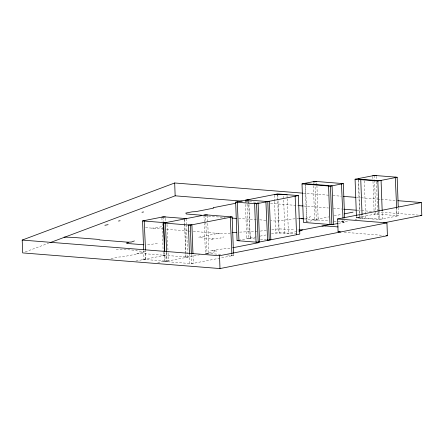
<?xml version="1.0" encoding="UTF-8"?>
<svg xmlns="http://www.w3.org/2000/svg" width="444" height="444" viewBox="0 0 444 444"><rect width="100%" height="100%" fill="white"/><g stroke="black" fill="none" stroke-linecap="round" stroke-linejoin="round"><path stroke-width="0.33" stroke-dasharray="2.22 1.67" d="M25.264 251.937L48.624 243.195M151.748 228.116L155.256 227.95L163.303 226.373M157.437 243.201L149.389 244.777L145.882 244.944M220.052 233.533L216.544 233.699L198.834 237.174L199.123 237.64L214.302 238.844L221.029 238.045L220.74 237.579L223.959 236.946M295.071 218.82C286.941 219.203 278.921 221.839 270.74 220.701M310.778 216.783L309.168 217.099L309.457 217.566L304.628 218.509L304.911 218.975M230.369 233.078L223.843 233.833L192.796 231.374M110.983 258.586L119.031 257.004L122.538 256.843L137.03 254.001L136.741 253.535L144.788 251.953L144.5 251.487L136.913 250.888L136.624 250.422L121.445 249.217L116.039 249.228M211.083 239.471L214.302 238.844M312.504 219.58L316.011 219.414L328.799 216.905M334.188 215.851L341.591 214.397M306.132 221.872L316.3 219.88L329.315 220.912M266.356 230.197L259.845 231.18M271.795 229.653L278.521 228.86L295.038 229.726M238.678 240.332L257.176 236.702M260.117 236.125L266.689 234.837M271.451 233.905L278.926 232.44L295.998 233.794M135.936 261.005L164.913 255.322M356.41 215.684L356.488 217.749L375.807 213.958L398.573 215.762L398.296 208.197M342.807 220.613L342.862 221.989L348.407 220.901M354.961 219.614C363.969 216.45 373.282 219.464 382.473 218.92L382.195 211.355M274.547 201.426L275.707 233.067L288.411 233.189L298.64 231.185M338.639 223.338L344.755 222.139L344.683 220.074M205.311 253.674L216.655 251.448L216.367 250.982L210.678 250.527C217.36 250.116 223.876 248.296 230.597 248.19M157.77 262.476L163.242 261.399L162.954 260.933M199.967 254.717L165.14 261.549L161.633 261.716M356.488 217.749L379.254 219.552L398.573 215.762M164.813 252.575L165.14 261.549L191.703 263.658L233.561 255.45L233.511 254.073M296.886 218.637L298.64 218.553M359.918 215.518L359.995 217.582L359.707 217.116L356.199 217.283L361.893 217.732L362.176 218.198L362.076 215.445M304.051 218.909L314.402 219.73L314.685 220.196L318.193 220.03L316.933 185.636M340.964 221.839L344.472 221.673M239.638 232.129L254.501 231.429M255.167 231.396L257.17 231.302M248.973 204.196L250.233 238.589L246.725 238.755L245.338 200.921M136.741 253.535L140.249 253.369L187.679 257.132L187.529 253.002M163.015 255.172L163.303 255.639L166.811 255.472M207.509 215.662L208.896 253.491L205.389 253.657L204.279 223.393M184.421 219.836L185.781 256.982L189.288 256.815M142.374 259.746L145.882 259.579L145.554 250.638M303.185 193.179L330.131 195.316M332.895 195.532L341.186 196.193M356.388 197.397L360.528 197.724M361.222 197.78L377.111 199.04M377.805 199.095L380.569 199.317M381.257 199.373L395.765 200.522M245.621 201.415L259.44 202.508M270.496 203.385L298.129 205.578M303.657 206.016L328.532 207.992M333.366 208.375L341.658 209.03M356.854 210.24L361 210.567M361.694 210.623L372.055 211.444M418.348 215.112L378.965 211.988L379.254 219.552M333.916 221.279L344.755 222.139M256.349 219.558L237.013 218.47M259.773 219.83L265.939 220.324M204.584 215.901L225.286 217.538M344.255 232.295L383.305 235.398M297.752 229.942L299.106 230.048M145.532 227.622L162.698 228.982M166.583 229.293L187.418 230.947M187.967 230.991L190.038 231.152M255.072 238.972L248.335 238.439L246.925 199.917M260.456 239.399L266.628 239.888M220.624 254.423L206.998 253.341L205.583 214.824M227.428 254.961L233.561 255.45M166.705 252.725L167.038 261.699L166.75 261.233L143.984 259.429L143.656 250.488M342.862 221.989L343.145 222.455L343.073 220.391M316.011 219.414L316.3 219.88L315.062 186.175M290.021 232.872L290.309 233.339M250.233 238.589L248.585 200.977M216.256 233.233L216.544 233.699M212.404 238.689L212.693 239.155M214.186 250.361L214.474 250.827M208.608 253.025L208.896 253.491M185.781 256.982L186.069 257.448L185.892 252.63M155.256 227.95L155.544 228.416M145.882 259.579L145.288 250.86M139.96 252.902L140.249 253.369M396.659 207.825L396.964 216.078L396.398 208.047M378.715 212.21L378.965 219.086M376.312 176.279L376.49 181.091M376.518 181.779L377.7 214.108L374.192 214.274L374.142 212.898M374.392 175.441L374.542 179.565M374.57 180.253L375.68 210.517M375.702 211.205L375.807 213.958M372.81 176.44L372.96 180.569M372.982 181.257L374.12 212.21M364.324 180.891L365.684 218.032M361.816 215.667L361.893 217.732M358.63 180.436L359.89 214.829M358.319 179.282L359.707 217.116M316.833 182.889L316.911 184.954M314.885 181.363L314.963 183.428M313.303 182.367L313.403 185.115M313.425 185.803L314.685 220.196M305.566 185.098L306.926 222.239M305.228 183.255L306.638 221.772M287.024 195.36L287.124 198.113M287.151 198.795L288.411 233.189M283.544 196.215L284.904 233.355M277.827 195.071L278 199.889M278.027 200.577L279.215 232.906M277.511 193.917L278.926 232.44M274.32 195.238L274.52 200.738M248.845 200.755L248.951 203.507M231.901 254.39L231.951 255.761L231.613 253.924M204.001 215.823L204.251 222.705M193.012 255.089L193.312 263.342L189.804 263.508L189.455 253.879M191.375 254.717L191.703 263.658M186.269 218.609L186.469 224.115M186.491 224.803L187.501 252.314M184.654 218.925L184.832 223.743M184.859 224.431L185.87 251.942M167.022 224.464L168.032 251.976M168.06 252.664L168.359 260.917L164.852 261.083L164.552 252.83M165.446 218.331L165.573 221.772M166.422 252.292L166.75 261.233M163.497 216.805L163.675 221.617M161.916 217.81L162.093 222.622M162.116 223.31L163.148 251.515M163.176 252.203L163.303 255.639"/><path stroke-width="0.67" d="M340.826 232.023L338.089 231.807L337.618 218.97L386.946 222.882L387.418 235.72L219.991 268.559L22.672 252.914L22.2 240.071L174.681 182.984L302.497 193.123M49.922 242.707L175.152 195.826L242.169 201.143M141.975 212.26L143.584 211.949M337.995 223.465L331.879 224.664L303.419 222.405L302.009 183.888L314.885 181.363L343.345 183.616L344.605 218.01M118.515 221.045L120.124 220.729M104.889 225.286L108.108 224.653M235.659 202.131L277.511 193.917L298.385 195.576L299.794 234.093L257.936 242.302L237.068 240.648L235.659 202.131L256.527 203.785L298.385 195.576M143.628 249.8L142.568 220.912L163.497 216.805L186.269 218.609M356.41 215.684L355.072 179.226L374.392 175.441L397.158 177.245L398.246 206.821M235.692 203.285L213.153 207.709L213.442 208.175L195.732 211.649L192.224 211.816L185.786 213.076L186.363 214.008L201.537 215.212L201.826 215.679M302.009 183.888L330.464 186.147L343.345 183.616M164.763 251.232L163.731 223.032L205.583 214.824L232.145 216.927L233.483 253.385M355.072 179.226L377.844 181.035L397.158 177.245M163.731 223.032L190.293 225.136L232.145 216.927M134.382 240.931L131.452 242.024L127.944 242.191L99.484 239.932L99.195 239.466L72.633 237.362L64.069 237.124M236.763 232.345L232.184 232.723M344.283 213.869L353.036 212.149M337.618 218.97L421.328 202.547L421.8 215.39L383.688 222.866M237.068 240.648L238.395 240.387M299.661 230.092L301.004 230.197L329.981 224.514L333.488 224.348L332.073 185.831L328.566 185.997L328.283 185.531L305.511 183.722L305.228 183.255M299.256 231.063L301.293 230.664L301.004 230.197M232.617 247.791L258.225 242.768L256.527 203.785M338.089 231.807L339.449 231.54M22.2 240.071L219.519 255.722L386.946 222.882M372.782 175.752L376.29 175.591M313.275 181.679L316.783 181.513M358.291 178.593L358.58 179.06L360.478 179.215L360.767 179.681L364.274 179.515L377.555 180.569L381.063 180.403L382.173 210.667M274.292 194.55L287.002 194.672M245.316 200.233L248.823 200.066L248.535 199.6M161.888 217.122L165.396 216.955M203.974 215.135L207.481 214.974M166.95 222.4L163.442 222.566L164.502 251.454M301.121 218.676L303.457 218.565M321.933 226.09L325.441 225.929L338.056 226.928M299.689 230.02L302.614 229.881M269.647 239.832L270.818 239.777L269.403 201.26L265.901 201.421L267.599 240.409L267.31 239.943M257.209 242.097L256.044 242.152L254.628 203.635L258.136 203.469L259.546 241.986L258.38 242.041M343.256 196.353L355.694 197.341M397.841 200.688L421.328 202.547M246.925 199.917L267.793 201.576L269.208 240.093L267.86 239.988M298.823 205.633L302.969 205.961M343.728 209.196L356.166 210.184M420.418 215.279L421.8 215.39M299.223 218.526L303.363 218.853M232.184 218.087L236.325 218.415M386.047 235.614L387.418 235.72M142.568 220.912L165.34 222.716L166.683 252.07M143.85 244.783L126.906 243.44L126.623 242.973L128.233 242.657L127.944 242.191M395.26 177.095L396.659 207.825M341.447 183.466L342.996 218.326M325.152 225.463L325.441 225.929M237.268 201.815L238.966 240.798L238.678 240.332M230.247 216.777L231.873 253.702M184.371 218.459L184.654 218.925M144.178 220.596L145.527 249.95M377.844 181.035L378.948 211.3M360.767 179.681L362.054 214.757M330.464 186.147L331.879 224.664M328.566 185.997L329.981 224.514M295.166 196.204L296.575 234.726M219.519 255.722L219.991 268.559M192.962 253.713L191.902 224.825L188.395 224.986L189.455 253.879M190.293 225.136L191.347 254.029M174.681 182.984L175.152 195.826"/></g></svg>
